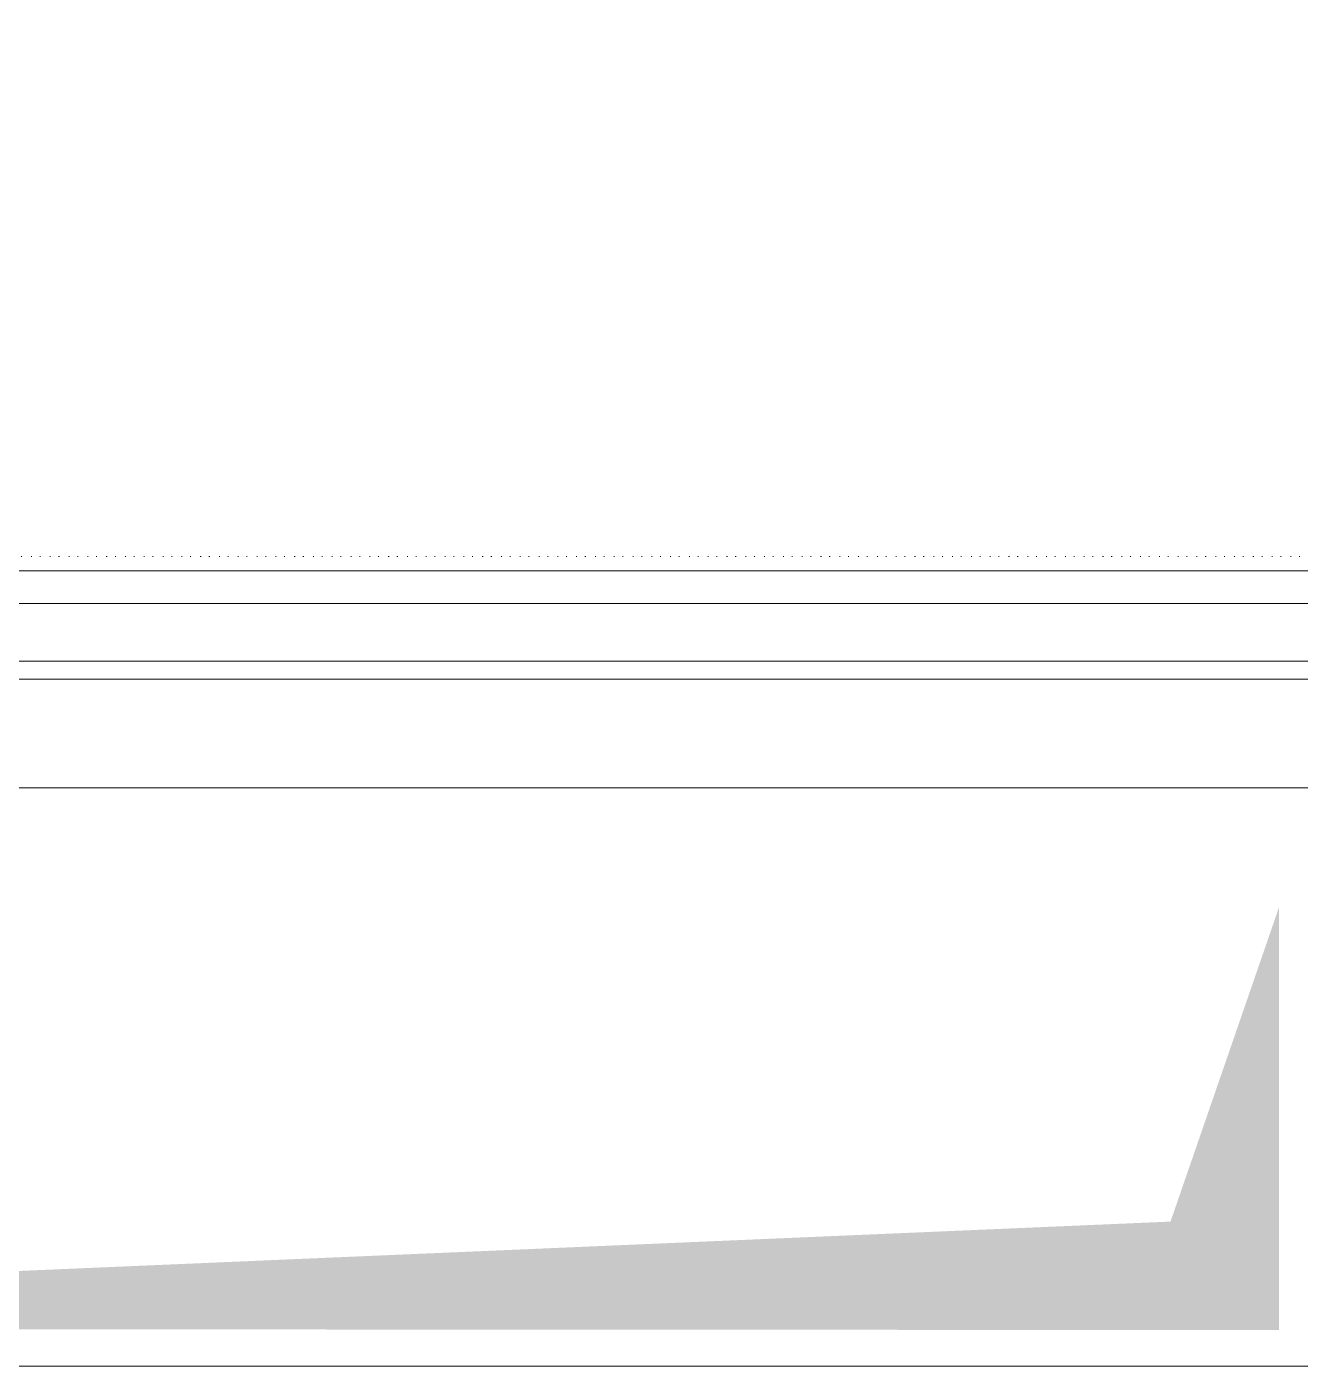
# Model space of a CAD drawing. Extents: x -1286 to 34975, y -230 to 6637.
# Drawn here: x 31112.6 to 31288.8, y 677.5 to 862.8 of the extents above; entities that cross this region are included whole.
import ezdxf

# ---------------------------------------------------------------- set-up
doc = ezdxf.new("R2010")
doc.units = 0
doc.header["$LTSCALE"] = 20
doc.linetypes.add('DOT2', pattern=[0.125, 0, -0.125])
doc.layers.get('0').update_dxf_attribs({"color": 9, "lineweight": 9})
for name, color, linetype, lineweight in [('00', 9, 'Continuous', 9), ('01', 9, 'Continuous', 9), ('09D', 9, 'Continuous', 9), ('10A', 9, 'Continuous', 9), ('20', 9, 'DOT2', 9), ('33', 9, 'BATTING', 9)]:
    doc.layers.add(name, color=color, linetype=linetype, lineweight=lineweight)
doc.linetypes.add('BATTING', pattern='A,0.0001,-0.1,[134,ltypeshp.shx,S=0.1,R=0,X=-0.1,Y=0],-0.2,[134,ltypeshp.shx,S=0.1,R=180,X=0.1,Y=0],-0.1', length=0.4001)

# ---------------------------------------------------------------- blocks, each defined once
blk = doc.blocks.new('catikatirevizepergole-krt')
for points in [[(0, 0), (-830, 0), (-830, 1638), (0, 1638)], [(-30, 90), (-30, 0), (-800, 0), (-800, 90)]]:
    blk.add_lwpolyline(points, close=True)

msp = doc.modelspace()

# ---------------------------------------------------------------- linework, layer by layer
at = {"layer": '00'}
msp.add_lwpolyline([(31310.84, 757.5), (31310.84, 677.5), (31295.84, 677.5), (31295.84, 757.5), (30730.84, 757.5), (30730.84, 677.5), (30710.84, 677.5), (30710.84, 772.5), (31396.13, 772.5), (31396.13, 757.5)], close=True, dxfattribs=at)
at = {"layer": '01'}
msp.add_lwpolyline([(31310.84, 327.5), (30710.84, 327.5), (30710.84, 677.5), (31310.84, 677.5), (31310.84, 637.5), (30760.84, 637.5), (30760.84, 367.5), (31310.84, 367.5)], close=True, dxfattribs=at)
at = {"layer": '09D'}
msp.add_solid([(31285.84, 740.95), (31285.84, 682.5), (31270.84, 697.5), (30925.84, 682.71)], dxfattribs=at)
at = {"layer": '10A'}
msp.add_lwpolyline([(31389.33, 783), (30704.74, 783), (30704.74, 787.5), (31393.13, 787.5), (31393.13, 783)], dxfattribs=at)
at = {"layer": '33', "ltscale": 0.2}
msp.add_lwpolyline([(31397.63, 775), (30708.64, 775), (30708.64, 324.78), (31593.34, 324.78), (31593.34, 775), (31506.13, 775)], dxfattribs=at)

# ---------------------------------------------------------------- block references
at = {"layer": '20'}
msp.add_blockref('catikatirevizepergole-krt', (31581.35, 789.5), dxfattribs=at)

doc.saveas('drawing.dxf')
